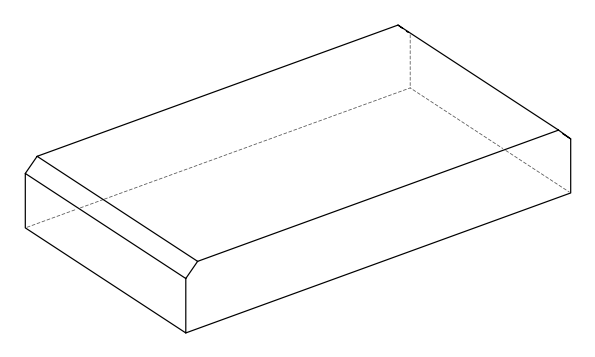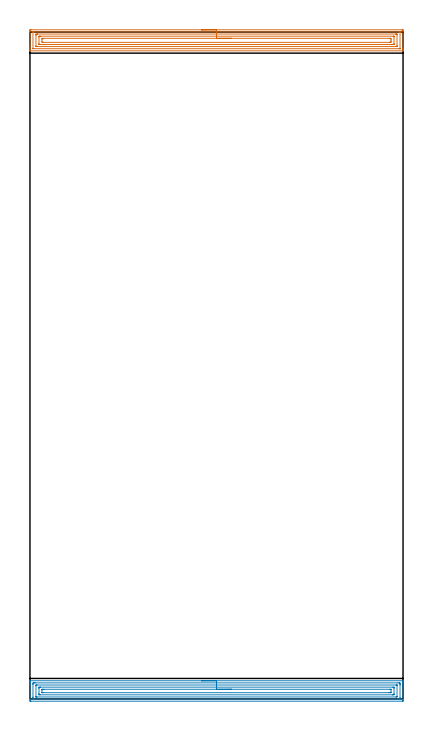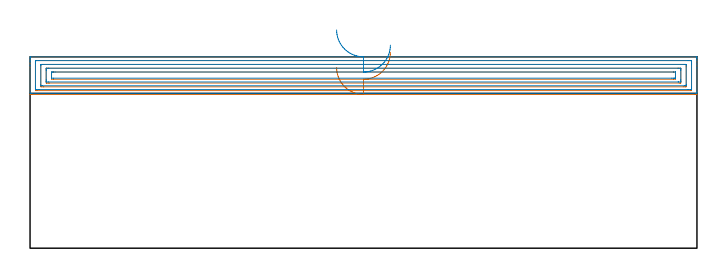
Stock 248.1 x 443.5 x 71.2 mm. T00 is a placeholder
(PLAN: 2 operations, 0 tool changes, 20.4 min)
(1 AREA_MILL | FG_CHAMFER_SURFACE | UGT0205_001 | 10.23 min | 24313 mm3)
(2 AREA_MILL_1 | FG_CHAMFER_SURFACE_1 | UGT0205_001 | 10.21 min | 22938 mm3)
(TOOL UGT0205_001 | Chamfer Mill 20 x 3 x 45 deg. | D20 FL50 Z2)
(OP 1 AREA_MILL)
G17 G21 G94 G90
T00 M6
G54
G17 G0 G90 X114.05 Y445. S1061 M3
G43 Z81.2 H0
Z67.2
G94 G1 X114.088 Z66.328 F250.
X114.202 Z65.464
X114.391 Z64.612
X114.653 Z63.78
X114.987 Z62.974
X115.39 Z62.2
X115.859 Z61.464
X116.39 Z60.772
X116.979 Z60.129
X117.622 Z59.54
X118.314 Z59.008
X119.05 Z58.54
X119.824 Z58.137
X120.63 Z57.803
X121.462 Z57.541
X122.314 Z57.352
X123.178 Z57.238
X124.05 Z57.2
X247.468 Y444.999 Z57.201
X247.883 Y444.997 Z57.202
X248.09 Y444.992 Z57.205
X248.095 Y444.589 Z57.608
X248.1 Y443.968 Z58.229
Y434.047 Z68.148
Y432.652 Z69.544
Y432.289 Z69.905
Y431.564 Z70.636
Y431.339 Z70.861
X248.098 Y431.168 Z71.025
X248.09 Y431.002 Z71.189
X247.915 Y431. Z71.2
X0.185
X0.01 Y431.002 Z71.189
X0.002 Y431.168 Z71.025
X0. Y431.339 Z70.86
Y431.564 Z70.636
Y432.289 Z69.905
Y433.531 Z68.666
Y434.925 Z67.27
Y444.331 Z57.866
X0.003 Y444.589 Z57.608
X0.01 Y444.992 Z57.205
X0.217 Y444.997 Z57.202
X0.632 Y445. Z57.2
X124.05
Y443.586 Z58.614
X245.68 Y443.585 Z58.615
X245.808 Y443.584 Z58.616
X246.045 Y443.579 Z58.621
X246.091 Y443.574 Z58.626
X246.095 Y443.541 Z58.659
X246.097 Y443.505 Z58.695
X246.1 Y443.298 Z58.902
X246.099 Y432.617 Z69.583
X246.098 Y432.507 Z69.693
X246.093 Y432.434 Z69.766
X246.089 Y432.42 Z69.78
X246.085 Y432.418 Z69.782
X246.063 Y432.416 Z69.784
X245.68 Y432.414 Z69.786
X245.552
X2.421 Y432.415 Z69.785
X2.292 Y432.416 Z69.784
X2.055 Y432.421 Z69.779
X2.009 Y432.426 Z69.774
X2.005 Y432.459 Z69.741
X2.003 Y432.495 Z69.705
X2.001 Y432.702 Z69.498
Y443.383 Z58.817
X2.002 Y443.493 Z58.707
X2.007 Y443.566 Z58.634
X2.011 Y443.58 Z58.62
X2.015 Y443.582 Z58.618
X2.037 Y443.584 Z58.616
X2.421 Y443.586 Z58.614
X2.548
X124.05
Y442.172 Z60.028
X242.997 Y442.171 Z60.029
X243.672 Y442.168 Z60.032
X243.891 Y442.165 Z60.035
X244.09 Y442.152 Z60.048
X244.095 Y441.953 Z60.247
X244.099 Y441.749 Z60.451
X244.1 Y434.72 Z67.48
X244.095 Y434.047 Z68.153
X244.093 Y433.848 Z68.352
X243.891 Y433.836 Z68.364
X243.217 Y433.83 Z68.37
X242.997 Y433.829 Z68.371
X5.104
X4.428 Y433.832 Z68.368
X4.209 Y433.836 Z68.364
X4.01 Y433.848 Z68.352
X4.005 Y434.047 Z68.153
X4.001 Y434.251 Z67.949
X4. Y441.28 Z60.92
X4.005 Y441.953 Z60.247
X4.007 Y442.152 Z60.048
X4.209 Y442.165 Z60.035
X4.883 Y442.17 Z60.03
X5.104 Y442.171 Z60.029
X124.05 Y442.172 Z60.028
Y440.757 Z61.443
X241.532
X241.949 Y440.753 Z61.447
X242.026 Y440.75 Z61.45
X242.09 Y440.738 Z61.462
X242.093 Y440.634 Z61.566
X242.1 Y440.199 Z62.001
Y435.806 Z66.394
X242.093 Y435.366 Z66.834
X242.09 Y435.262 Z66.938
X241.968 Y435.25 Z66.95
X241.775 Y435.246 Z66.954
X241.208 Y435.243 Z66.957
X240.884
X6.568
X6.151 Y435.247 Z66.953
X6.074 Y435.25 Z66.95
X6.01 Y435.262 Z66.938
X6.007 Y435.366 Z66.834
X6. Y435.801 Z66.399
Y440.194 Z62.006
X6.007 Y440.634 Z61.566
X6.01 Y440.738 Z61.462
X6.132 Y440.75 Z61.45
X6.325 Y440.754 Z61.446
X6.892 Y440.757 Z61.443
X7.216
X124.05
Y439.343 Z62.857
X239.394
X239.419 Y439.342 Z62.858
X240.09 Y439.318 Z62.882
X240.099 Y438.65 Z63.55
Y437.561 Z64.639
X240.096 Y436.896 Z65.304
X240.09 Y436.682 Z65.518
X239.444 Y436.658 Z65.542
X239.419
X8.706
X8.681
X8.01 Y436.682 Z65.518
X8.001 Y437.35 Z64.85
Y438.439 Z63.761
X8.004 Y439.104 Z63.096
X8.01 Y439.318 Z62.882
X8.656 Y439.342 Z62.858
X8.681
X124.05 Y439.343 Z62.857
X124.922 Z62.895
X125.787 Z63.009
X126.638 Z63.198
X127.47 Z63.46
X128.276 Z63.794
X129.05 Z64.197
X129.786 Z64.665
X130.478 Z65.196
X131.121 Z65.786
X131.71 Z66.429
X132.242 Z67.121
X132.71 Z67.857
X133.113 Z68.631
X133.447 Z69.437
X133.709 Z70.269
X133.898 Z71.12
X134.012 Z71.985
X134.05 Z72.857
G0 Z81.2
M5
M2
(OP 2 AREA_MILL_1)
G17 G21 G94 G90
T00 M6
G54
G17 G0 G90 X114.05 Y12.1 S1061 M3
G43 Z81.2 H0
G94 G1 X114.088 Z80.328 F250.
X114.202 Z79.463
X114.391 Z78.612
X114.653 Z77.78
X114.987 Z76.974
X115.39 Z76.2
X115.858 Z75.464
X116.39 Z74.772
X116.979 Z74.129
X117.622 Z73.54
X118.314 Z73.008
X119.05 Z72.54
X119.824 Z72.137
X120.63 Z71.803
X121.462 Z71.541
X122.314 Z71.352
X123.178 Z71.238
X124.05 Z71.2
X247.915
X248.09 Y12.097 Z71.188
X248.094 Y12.05 Z71.142
X248.1 Y11.629 Z70.729
Y11.375 Z70.474
Y10.64 Z69.735
Y9.382 Z68.479
Y7.97 Z67.066
Y-0.93 Z58.168
X248.098 Y-1.192 Z57.905
X248.09 Y-1.492 Z57.606
X247.79 Y-1.499 Z57.599
X0.632 Y-1.5 Z57.6
X0.308 Y-1.497 Z57.602
X0.01 Y-1.492 Z57.606
X0. Y-1.191 Z57.907
Y8.86 Z67.955
Y10.272 Z69.369
Y10.64 Z69.735
Y11.375 Z70.474
Y11.629 Z70.729
X0.006 Y12.05 Z71.142
X0.01 Y12.097 Z71.188
X0.185 Y12.1 Z71.2
X124.05
Y10.686 Z69.786
X244.785
X245.636 Y10.683 Z69.783
X245.68 Y10.68 Z69.78
X246.09 Y10.64 Z69.74
X246.097 Y10.224 Z69.324
X246.099 Y9.75 Z68.85
X246.1 Y9.331 Z68.431
X246.099 Y0.85 Z59.95
X246.098 Y0.434 Z59.534
X246.09 Y-0.04 Z59.06
X245.72 Y-0.08 Z59.02
X245.68 Y-0.082 Z59.018
X244.831 Y-0.086 Z59.014
X244.785
X3.315
X2.464 Y-0.083 Z59.017
X2.421 Y-0.08 Z59.02
X2.01 Y-0.04 Z59.06
X2.003 Y0.376 Z59.476
X2.001 Y0.85 Z59.95
X2. Y1.269 Z60.369
X2.001 Y9.75 Z68.85
X2.003 Y10.166 Z69.266
X2.01 Y10.64 Z69.74
X2.38 Y10.68 Z69.78
X2.421 Y10.682 Z69.782
X3.269 Y10.686 Z69.786
X3.315
X124.05
Y9.272 Z68.372
X243.477
X243.891 Y9.271 Z68.371
X244.028 Y9.268 Z68.368
X244.074 Y9.265 Z68.365
X244.09 Y9.254 Z68.354
X244.095 Y9.206 Z68.306
X244.099 Y9.068 Z68.168
Y1.74 Z60.84
X244.098 Y1.534 Z60.634
X244.088 Y1.335 Z60.435
X243.891 Y1.332 Z60.432
X243.41 Y1.329 Z60.429
X4.623 Y1.328 Z60.428
X4.209 Y1.329 Z60.429
X4.072 Y1.332 Z60.432
X4.026 Y1.335 Z60.435
X4.01 Y1.346 Z60.446
X4.005 Y1.394 Z60.494
X4.001 Y1.532 Z60.632
Y8.86 Z67.96
X4.002 Y9.066 Z68.166
X4.012 Y9.264 Z68.364
X4.209 Y9.268 Z68.368
X4.69 Y9.271 Z68.371
X124.05 Y9.272 Z68.372
Y7.857 Z66.957
X241.321
X242.014 Y7.851 Z66.951
X242.09 Y7.849 Z66.949
X242.094 Y7.746 Z66.846
X242.098 Y7.525 Z66.625
X242.1 Y7.082 Z66.182
Y3.522 Z62.622
X242.098 Y3.076 Z62.176
X242.094 Y2.854 Z61.954
X242.09 Y2.75 Z61.85
X241.984 Y2.747 Z61.847
X241.208 Y2.743 Z61.843
X241.095
X6.779
X6.086 Y2.749 Z61.849
X6.01 Y2.751 Z61.851
X6.006 Y2.854 Z61.954
X6.002 Y3.075 Z62.175
X6. Y3.518 Z62.618
Y7.078 Z66.178
X6.002 Y7.524 Z66.624
X6.006 Y7.746 Z66.846
X6.01 Y7.85 Z66.95
X6.116 Y7.852 Z66.952
X6.892 Y7.857 Z66.957
X7.005
X124.05
Y6.443 Z65.543
X239.419
X240.061 Y6.441 Z65.541
X240.084 Y6.438 Z65.538
X240.09 Y6.437 Z65.537
X240.097 Y6.406 Z65.506
X240.099 Y6.19 Z65.29
Y4.623 Z63.723
X240.097 Y4.41 Z63.51
X240.092 Y4.241 Z63.341
X240.088 Y4.164 Z63.264
X239.928 Y4.161 Z63.261
X239.672 Y4.158 Z63.258
X239.419 Y4.157 Z63.257
X238.779
X8.681
X8.039 Y4.159 Z63.259
X8.016 Y4.162 Z63.262
X8.01 Y4.163 Z63.263
X8.003 Y4.194 Z63.294
X8.001 Y4.41 Z63.51
Y5.977 Z65.077
X8.003 Y6.19 Z65.29
X8.008 Y6.359 Z65.459
X8.012 Y6.436 Z65.536
X8.172 Y6.439 Z65.539
X8.428 Y6.442 Z65.542
X8.681 Y6.443 Z65.543
X9.321
X124.05
X124.922 Z65.581
X125.786 Z65.695
X126.638 Z65.884
X127.47 Z66.146
X128.276 Z66.48
X129.05 Z66.883
X129.786 Z67.352
X130.478 Z67.883
X131.121 Z68.472
X131.71 Z69.115
X132.242 Z69.807
X132.71 Z70.543
X133.113 Z71.317
X133.447 Z72.123
X133.709 Z72.955
X133.898 Z73.807
X134.012 Z74.672
X134.05 Z75.543
G0 Z81.2
M5
M2
